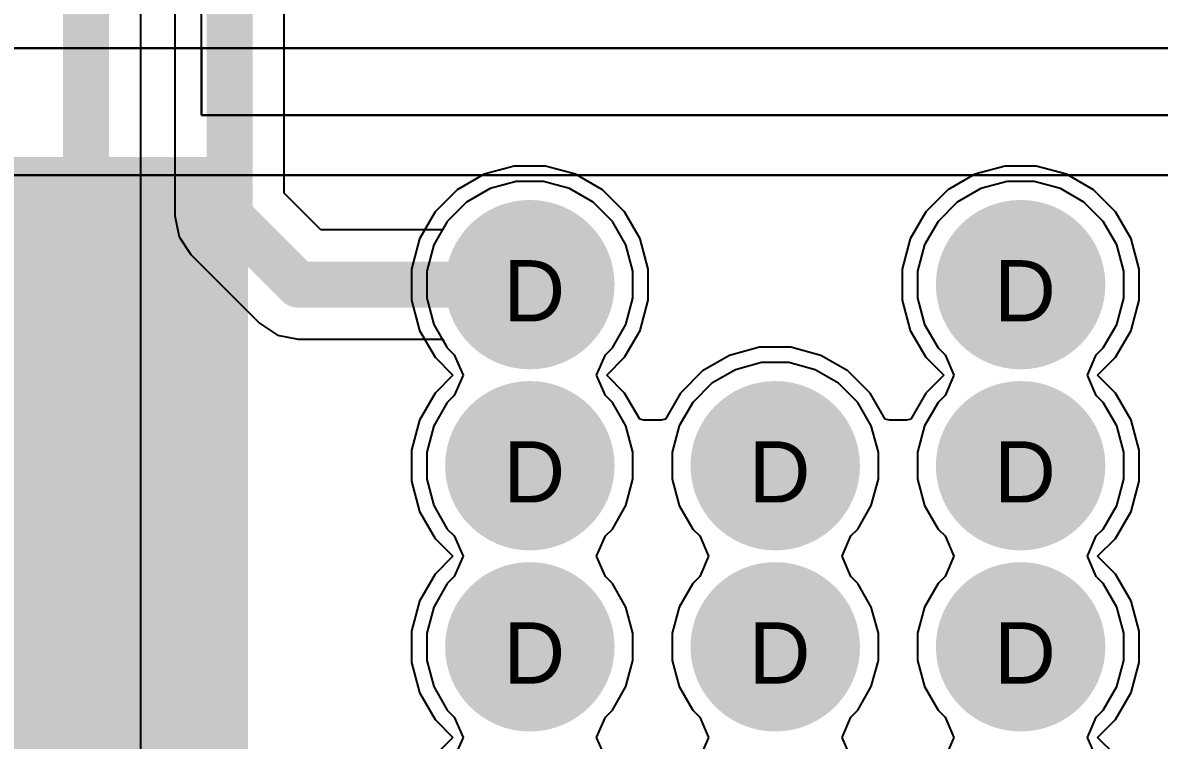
# Model space of a CAD drawing. Header units: inches. Extents: x 0 to 5379, y 0 to 5429.
# Drawn here: x 164.94 to 174.36, y 57.77 to 63.72 of the extents above; entities that cross this region are included whole.
import ezdxf

# ---------------------------------------------------------------- set-up
doc = ezdxf.new("R2010")
doc.units = ezdxf.units.IN
for name, color, linetype in [('Bottom Layer', 5, 'Continuous'), ('Bottom Solder', 6, 'Continuous'), ('Drill Drawing', 1, 'Continuous'), ('GND01', 16, 'Continuous'), ('GND02', 76, 'Continuous'), ('PWR', 156, 'Continuous'), ('SIG 01', 90, 'Continuous'), ('Top Layer', 1, 'Continuous'), ('Top Paste', 8, 'Continuous'), ('Top Solder', 216, 'Continuous'), ('Via Holes', 16, 'Continuous')]:
    doc.layers.add(name, color=color, linetype=linetype)
doc.styles.add('Arial', font='', dxfattribs={"height": 0.2})
doc.styles.get('Arial').set_extended_font_data('Arial')

# ---------------------------------------------------------------- blocks, each defined once
blk = doc.blocks.new('H2PAK_2_754')
at = {"layer": 'Top Layer'}
blk.add_hatch(color=1, dxfattribs=at).paths.add_polyline_path([(-5.5, 0.8283), (-5.5, 10.3283), (5.5, 10.3283), (5.5, 0.8283)])
at = {"layer": 'Top Paste'}
blk.add_hatch(color=8, dxfattribs=at).paths.add_polyline_path([(-5.5, 0.8283), (-5.5, 10.3283), (5.5, 10.3283), (5.5, 0.8283)])
at = {"layer": 'Top Solder'}
blk.add_hatch(color=216, dxfattribs=at).paths.add_polyline_path([(-5.5508, 0.7775), (-5.5508, 10.3791), (5.5508, 10.3791), (5.5508, 0.7775)])

msp = doc.modelspace()

# ---------------------------------------------------------------- hatches: boundary and pattern name
at = {"layer": 'Bottom Layer'}
h = msp.add_hatch(color=5, dxfattribs=at)
edge = h.paths.add_edge_path()
edge.add_arc((169.1433, 61.5478), 0.6, 0, 360)
h = msp.add_hatch(color=5, dxfattribs=at)
edge = h.paths.add_edge_path()
edge.add_arc((173.2073, 61.5478), 0.6, 0, 360)
h = msp.add_hatch(color=5, dxfattribs=at)
edge = h.paths.add_edge_path()
edge.add_arc((169.1433, 60.0474), 0.6, 0, 360)
h = msp.add_hatch(color=5, dxfattribs=at)
edge = h.paths.add_edge_path()
edge.add_arc((171.1753, 60.0474), 0.6, 0, 360)
h = msp.add_hatch(color=5, dxfattribs=at)
edge = h.paths.add_edge_path()
edge.add_arc((173.2073, 60.0474), 0.6, 0, 360)
h = msp.add_hatch(color=5, dxfattribs=at)
edge = h.paths.add_edge_path()
edge.add_arc((169.1433, 58.547), 0.6, 0, 360)
h = msp.add_hatch(color=5, dxfattribs=at)
edge = h.paths.add_edge_path()
edge.add_arc((171.1753, 58.547), 0.6, 0, 360)
h = msp.add_hatch(color=5, dxfattribs=at)
edge = h.paths.add_edge_path()
edge.add_arc((173.2073, 58.547), 0.6, 0, 360)
at = {"layer": 'Bottom Solder'}
h = msp.add_hatch(color=6, dxfattribs=at)
edge = h.paths.add_edge_path()
edge.add_arc((169.1433, 61.5478), 0.7016, 0, 360)
h = msp.add_hatch(color=6, dxfattribs=at)
edge = h.paths.add_edge_path()
edge.add_arc((173.2073, 61.5478), 0.7016, 0, 360)
h = msp.add_hatch(color=6, dxfattribs=at)
edge = h.paths.add_edge_path()
edge.add_arc((169.1433, 60.0474), 0.7016, 0, 360)
h = msp.add_hatch(color=6, dxfattribs=at)
edge = h.paths.add_edge_path()
edge.add_arc((171.1753, 60.0474), 0.7016, 0, 360)
h = msp.add_hatch(color=6, dxfattribs=at)
edge = h.paths.add_edge_path()
edge.add_arc((173.2073, 60.0474), 0.7016, 0, 360)
h = msp.add_hatch(color=6, dxfattribs=at)
edge = h.paths.add_edge_path()
edge.add_arc((169.1433, 58.547), 0.7016, 0, 360)
h = msp.add_hatch(color=6, dxfattribs=at)
edge = h.paths.add_edge_path()
edge.add_arc((171.1753, 58.547), 0.7016, 0, 360)
h = msp.add_hatch(color=6, dxfattribs=at)
edge = h.paths.add_edge_path()
edge.add_arc((173.2073, 58.547), 0.7016, 0, 360)
at = {"layer": 'GND01'}
h = msp.add_hatch(color=16, dxfattribs=at)
edge = h.paths.add_edge_path()
edge.add_arc((169.1433, 61.5478), 0.6, 0, 360)
h = msp.add_hatch(color=16, dxfattribs=at)
edge = h.paths.add_edge_path()
edge.add_arc((173.2073, 61.5478), 0.6, 0, 360)
h = msp.add_hatch(color=16, dxfattribs=at)
edge = h.paths.add_edge_path()
edge.add_arc((169.1433, 60.0474), 0.6, 0, 360)
h = msp.add_hatch(color=16, dxfattribs=at)
edge = h.paths.add_edge_path()
edge.add_arc((171.1753, 60.0474), 0.6, 0, 360)
h = msp.add_hatch(color=16, dxfattribs=at)
edge = h.paths.add_edge_path()
edge.add_arc((173.2073, 60.0474), 0.6, 0, 360)
h = msp.add_hatch(color=16, dxfattribs=at)
edge = h.paths.add_edge_path()
edge.add_arc((169.1433, 58.547), 0.6, 0, 360)
h = msp.add_hatch(color=16, dxfattribs=at)
edge = h.paths.add_edge_path()
edge.add_arc((171.1753, 58.547), 0.6, 0, 360)
h = msp.add_hatch(color=16, dxfattribs=at)
edge = h.paths.add_edge_path()
edge.add_arc((173.2073, 58.547), 0.6, 0, 360)
at = {"layer": 'GND02'}
h = msp.add_hatch(color=76, dxfattribs=at)
edge = h.paths.add_edge_path()
edge.add_arc((169.1433, 61.5478), 0.6, 0, 360)
h = msp.add_hatch(color=76, dxfattribs=at)
edge = h.paths.add_edge_path()
edge.add_arc((173.2073, 61.5478), 0.6, 0, 360)
h = msp.add_hatch(color=76, dxfattribs=at)
edge = h.paths.add_edge_path()
edge.add_arc((169.1433, 60.0474), 0.6, 0, 360)
h = msp.add_hatch(color=76, dxfattribs=at)
edge = h.paths.add_edge_path()
edge.add_arc((171.1753, 60.0474), 0.6, 0, 360)
h = msp.add_hatch(color=76, dxfattribs=at)
edge = h.paths.add_edge_path()
edge.add_arc((173.2073, 60.0474), 0.6, 0, 360)
h = msp.add_hatch(color=76, dxfattribs=at)
edge = h.paths.add_edge_path()
edge.add_arc((169.1433, 58.547), 0.6, 0, 360)
h = msp.add_hatch(color=76, dxfattribs=at)
edge = h.paths.add_edge_path()
edge.add_arc((171.1753, 58.547), 0.6, 0, 360)
h = msp.add_hatch(color=76, dxfattribs=at)
edge = h.paths.add_edge_path()
edge.add_arc((173.2073, 58.547), 0.6, 0, 360)
at = {"layer": 'PWR'}
h = msp.add_hatch(color=156, dxfattribs=at)
edge = h.paths.add_edge_path()
edge.add_arc((169.1433, 61.5478), 0.6, 0, 360)
h = msp.add_hatch(color=156, dxfattribs=at)
edge = h.paths.add_edge_path()
edge.add_arc((173.2073, 61.5478), 0.6, 0, 360)
h = msp.add_hatch(color=156, dxfattribs=at)
edge = h.paths.add_edge_path()
edge.add_arc((169.1433, 60.0474), 0.6, 0, 360)
h = msp.add_hatch(color=156, dxfattribs=at)
edge = h.paths.add_edge_path()
edge.add_arc((171.1753, 60.0474), 0.6, 0, 360)
h = msp.add_hatch(color=156, dxfattribs=at)
edge = h.paths.add_edge_path()
edge.add_arc((173.2073, 60.0474), 0.6, 0, 360)
h = msp.add_hatch(color=156, dxfattribs=at)
edge = h.paths.add_edge_path()
edge.add_arc((169.1433, 58.547), 0.6, 0, 360)
h = msp.add_hatch(color=156, dxfattribs=at)
edge = h.paths.add_edge_path()
edge.add_arc((171.1753, 58.547), 0.6, 0, 360)
h = msp.add_hatch(color=156, dxfattribs=at)
edge = h.paths.add_edge_path()
edge.add_arc((173.2073, 58.547), 0.6, 0, 360)
at = {"layer": 'SIG 01'}
h = msp.add_hatch(color=90, dxfattribs=at)
edge = h.paths.add_edge_path()
edge.add_arc((169.1433, 61.5478), 0.6, 0, 360)
h = msp.add_hatch(color=90, dxfattribs=at)
edge = h.paths.add_edge_path()
edge.add_arc((173.2073, 61.5478), 0.6, 0, 360)
h = msp.add_hatch(color=90, dxfattribs=at)
edge = h.paths.add_edge_path()
edge.add_arc((169.1433, 60.0474), 0.6, 0, 360)
h = msp.add_hatch(color=90, dxfattribs=at)
edge = h.paths.add_edge_path()
edge.add_arc((171.1753, 60.0474), 0.6, 0, 360)
h = msp.add_hatch(color=90, dxfattribs=at)
edge = h.paths.add_edge_path()
edge.add_arc((173.2073, 60.0474), 0.6, 0, 360)
h = msp.add_hatch(color=90, dxfattribs=at)
edge = h.paths.add_edge_path()
edge.add_arc((169.1433, 58.547), 0.6, 0, 360)
h = msp.add_hatch(color=90, dxfattribs=at)
edge = h.paths.add_edge_path()
edge.add_arc((171.1753, 58.547), 0.6, 0, 360)
h = msp.add_hatch(color=90, dxfattribs=at)
edge = h.paths.add_edge_path()
edge.add_arc((173.2073, 58.547), 0.6, 0, 360)
at = {"layer": 'Top Layer'}
h = msp.add_hatch(color=1, dxfattribs=at)
edge = h.paths.add_edge_path()
edge.add_arc((169.1433, 61.5478), 0.6, 0, 360)
h = msp.add_hatch(color=1, dxfattribs=at)
edge = h.paths.add_edge_path()
edge.add_arc((173.2073, 61.5478), 0.6, 0, 360)
h = msp.add_hatch(color=1, dxfattribs=at)
edge = h.paths.add_edge_path()
edge.add_arc((169.1433, 60.0474), 0.6, 0, 360)
h = msp.add_hatch(color=1, dxfattribs=at)
edge = h.paths.add_edge_path()
edge.add_arc((171.1753, 60.0474), 0.6, 0, 360)
h = msp.add_hatch(color=1, dxfattribs=at)
edge = h.paths.add_edge_path()
edge.add_arc((173.2073, 60.0474), 0.6, 0, 360)
h = msp.add_hatch(color=1, dxfattribs=at)
edge = h.paths.add_edge_path()
edge.add_arc((169.1433, 58.547), 0.6, 0, 360)
h = msp.add_hatch(color=1, dxfattribs=at)
edge = h.paths.add_edge_path()
edge.add_arc((171.1753, 58.547), 0.6, 0, 360)
h = msp.add_hatch(color=1, dxfattribs=at)
edge = h.paths.add_edge_path()
edge.add_arc((173.2073, 58.547), 0.6, 0, 360)
at = {"layer": 'Top Solder'}
h = msp.add_hatch(color=216, dxfattribs=at)
edge = h.paths.add_edge_path()
edge.add_arc((169.1433, 61.5478), 0.7016, 0, 360)
h = msp.add_hatch(color=216, dxfattribs=at)
edge = h.paths.add_edge_path()
edge.add_arc((173.2073, 61.5478), 0.7016, 0, 360)
h = msp.add_hatch(color=216, dxfattribs=at)
edge = h.paths.add_edge_path()
edge.add_arc((169.1433, 60.0474), 0.7016, 0, 360)
h = msp.add_hatch(color=216, dxfattribs=at)
edge = h.paths.add_edge_path()
edge.add_arc((171.1753, 60.0474), 0.7016, 0, 360)
h = msp.add_hatch(color=216, dxfattribs=at)
edge = h.paths.add_edge_path()
edge.add_arc((173.2073, 60.0474), 0.7016, 0, 360)
h = msp.add_hatch(color=216, dxfattribs=at)
edge = h.paths.add_edge_path()
edge.add_arc((169.1433, 58.547), 0.7016, 0, 360)
h = msp.add_hatch(color=216, dxfattribs=at)
edge = h.paths.add_edge_path()
edge.add_arc((171.1753, 58.547), 0.7016, 0, 360)
h = msp.add_hatch(color=216, dxfattribs=at)
edge = h.paths.add_edge_path()
edge.add_arc((173.2073, 58.547), 0.7016, 0, 360)
at = {"layer": 'Via Holes'}
h = msp.add_hatch(color=7, dxfattribs=at)
edge = h.paths.add_edge_path()
edge.add_arc((169.1433, 61.5478), 0.35, 0, 360)
h = msp.add_hatch(color=7, dxfattribs=at)
edge = h.paths.add_edge_path()
edge.add_arc((173.2073, 61.5478), 0.35, 0, 360)
h = msp.add_hatch(color=7, dxfattribs=at)
edge = h.paths.add_edge_path()
edge.add_arc((169.1433, 60.0474), 0.35, 0, 360)
h = msp.add_hatch(color=7, dxfattribs=at)
edge = h.paths.add_edge_path()
edge.add_arc((171.1753, 60.0474), 0.35, 0, 360)
h = msp.add_hatch(color=7, dxfattribs=at)
edge = h.paths.add_edge_path()
edge.add_arc((173.2073, 60.0474), 0.35, 0, 360)
h = msp.add_hatch(color=7, dxfattribs=at)
edge = h.paths.add_edge_path()
edge.add_arc((169.1433, 58.547), 0.35, 0, 360)
h = msp.add_hatch(color=7, dxfattribs=at)
edge = h.paths.add_edge_path()
edge.add_arc((171.1753, 58.547), 0.35, 0, 360)
h = msp.add_hatch(color=7, dxfattribs=at)
edge = h.paths.add_edge_path()
edge.add_arc((173.2073, 58.547), 0.35, 0, 360)

# ---------------------------------------------------------------- linework, layer by layer
at = {"layer": 'Bottom Layer'}
for p, q in [((154.035, 63.5072), (177.541, 63.5072)), ((177.541, 63.5072), (154.035, 63.5072)), ((177.1443, 62.4556), (155.1225, 62.4556)), ((155.1225, 62.4556), (177.1443, 62.4556))]:
    msp.add_line(p, q, dxfattribs=at)
at = {"layer": 'GND01'}
for p, q in [((169.0309, 62.4018), (168.8137, 62.3436)), ((169.2557, 62.4018), (169.0309, 62.4018)), ((169.4729, 62.3436), (169.2557, 62.4018)), ((173.0949, 62.4018), (172.8777, 62.3436)), ((173.3197, 62.4018), (173.0949, 62.4018)), ((173.5369, 62.3436), (173.3197, 62.4018)), ((168.8137, 62.3436), (168.6189, 62.2312)), ((169.6676, 62.2312), (169.4729, 62.3436)), ((172.8777, 62.3436), (172.6829, 62.2312)), ((173.7316, 62.2312), (173.5369, 62.3436)), ((168.6189, 62.2312), (168.4599, 62.0722)), ((169.8267, 62.0722), (169.6676, 62.2312)), ((172.6829, 62.2312), (172.5239, 62.0722)), ((173.8907, 62.0722), (173.7316, 62.2312)), ((168.4599, 62.0722), (168.3475, 61.8774)), ((169.9391, 61.8774), (169.8267, 62.0722)), ((172.5239, 62.0722), (172.4115, 61.8774)), ((174.0031, 61.8774), (173.8907, 62.0722)), ((168.3475, 61.8774), (168.2893, 61.6602)), ((169.9973, 61.6602), (169.9391, 61.8774)), ((172.4115, 61.8774), (172.3533, 61.6602)), ((174.0613, 61.6602), (174.0031, 61.8774)), ((168.2893, 61.6602), (168.2893, 61.4354)), ((169.9973, 61.4354), (169.9973, 61.6602)), ((172.3533, 61.6602), (172.3533, 61.4354)), ((174.0613, 61.4354), (174.0613, 61.6602)), ((168.2893, 61.4354), (168.3475, 61.2182)), ((169.9391, 61.2182), (169.9973, 61.4354)), ((172.3533, 61.4354), (172.4115, 61.2182)), ((174.0031, 61.2182), (174.0613, 61.4354)), ((168.3475, 61.2182), (168.4599, 61.0234)), ((169.8267, 61.0234), (169.9391, 61.2182)), ((172.4115, 61.2182), (172.5239, 61.0234)), ((173.8907, 61.0234), (174.0031, 61.2182)), ((168.4599, 61.0234), (168.5177, 60.9656)), ((169.7688, 60.9656), (169.8267, 61.0234)), ((172.5239, 61.0234), (172.5817, 60.9656)), ((173.8328, 60.9656), (173.8907, 61.0234)), ((168.5177, 60.9656), (168.5901, 60.7976)), ((169.6964, 60.7976), (169.7688, 60.9656)), ((171.0629, 60.9014), (170.8457, 60.8432)), ((171.2877, 60.9014), (171.0629, 60.9014)), ((171.5049, 60.8432), (171.2877, 60.9014)), ((172.5817, 60.9656), (172.6541, 60.7976)), ((173.7604, 60.7976), (173.8328, 60.9656)), ((170.8457, 60.8432), (170.6509, 60.7307)), ((171.6996, 60.7307), (171.5049, 60.8432)), ((168.5901, 60.7976), (168.5177, 60.6296)), ((169.7688, 60.6296), (169.6964, 60.7976)), ((170.6509, 60.7307), (170.4919, 60.5717)), ((171.8587, 60.5717), (171.6996, 60.7307)), ((172.6541, 60.7976), (172.5817, 60.6296)), ((173.8328, 60.6296), (173.7604, 60.7976)), ((168.5177, 60.6296), (168.4599, 60.5717)), ((169.8267, 60.5717), (169.7688, 60.6296)), ((172.5817, 60.6296), (172.5239, 60.5717)), ((173.8907, 60.5717), (173.8328, 60.6296)), ((168.4599, 60.5717), (168.3475, 60.377)), ((169.9391, 60.377), (169.8267, 60.5717)), ((170.4919, 60.5717), (170.3795, 60.377)), ((171.9711, 60.377), (171.8587, 60.5717)), ((172.5239, 60.5717), (172.4115, 60.377)), ((174.0031, 60.377), (173.8907, 60.5717)), ((168.3475, 60.377), (168.2893, 60.1598)), ((169.9973, 60.1598), (169.9391, 60.377)), ((170.3795, 60.377), (170.3213, 60.1598)), ((172.0293, 60.1598), (171.9711, 60.377)), ((172.4115, 60.377), (172.3533, 60.1598)), ((174.0613, 60.1598), (174.0031, 60.377)), ((168.2893, 60.1598), (168.2893, 59.9349)), ((169.9973, 59.9349), (169.9973, 60.1598)), ((170.3213, 60.1598), (170.3213, 59.9349)), ((172.0293, 59.9349), (172.0293, 60.1598)), ((172.3533, 60.1598), (172.3533, 59.9349)), ((174.0613, 59.9349), (174.0613, 60.1598)), ((168.2893, 59.9349), (168.3475, 59.7177)), ((169.9391, 59.7177), (169.9973, 59.9349)), ((170.3213, 59.9349), (170.3795, 59.7177)), ((171.9711, 59.7177), (172.0293, 59.9349)), ((172.3533, 59.9349), (172.4115, 59.7177)), ((174.0031, 59.7177), (174.0613, 59.9349)), ((168.3475, 59.7177), (168.4599, 59.523)), ((169.8267, 59.523), (169.9391, 59.7177)), ((170.3795, 59.7177), (170.4919, 59.523)), ((171.8587, 59.523), (171.9711, 59.7177)), ((172.4115, 59.7177), (172.5239, 59.523)), ((173.8907, 59.523), (174.0031, 59.7177)), ((168.4599, 59.523), (168.5177, 59.4652)), ((169.7688, 59.4652), (169.8267, 59.523)), ((170.4919, 59.523), (170.5497, 59.4652)), ((171.8008, 59.4652), (171.8587, 59.523)), ((172.5239, 59.523), (172.5817, 59.4652)), ((173.8328, 59.4652), (173.8907, 59.523)), ((168.5177, 59.4652), (168.5901, 59.2972)), ((169.6964, 59.2972), (169.7688, 59.4652)), ((170.5497, 59.4652), (170.6221, 59.2972)), ((171.7284, 59.2972), (171.8008, 59.4652)), ((172.5817, 59.4652), (172.6541, 59.2972)), ((173.7604, 59.2972), (173.8328, 59.4652)), ((168.5901, 59.2972), (168.5177, 59.1291)), ((169.7688, 59.1291), (169.6964, 59.2972)), ((170.6221, 59.2972), (170.5497, 59.1291)), ((171.8008, 59.1291), (171.7284, 59.2972)), ((172.6541, 59.2972), (172.5817, 59.1291)), ((173.8328, 59.1291), (173.7604, 59.2972)), ((168.5177, 59.1291), (168.4599, 59.0713)), ((169.8267, 59.0713), (169.7688, 59.1291)), ((170.5497, 59.1291), (170.4919, 59.0713)), ((171.8587, 59.0713), (171.8008, 59.1291)), ((172.5817, 59.1291), (172.5239, 59.0713)), ((173.8907, 59.0713), (173.8328, 59.1291)), ((168.4599, 59.0713), (168.3475, 58.8766)), ((169.9391, 58.8766), (169.8267, 59.0713)), ((170.4919, 59.0713), (170.3795, 58.8766)), ((171.9711, 58.8766), (171.8587, 59.0713)), ((172.5239, 59.0713), (172.4115, 58.8766)), ((174.0031, 58.8766), (173.8907, 59.0713)), ((168.3475, 58.8766), (168.2893, 58.6594)), ((169.9973, 58.6594), (169.9391, 58.8766)), ((170.3795, 58.8766), (170.3213, 58.6594)), ((172.0293, 58.6594), (171.9711, 58.8766)), ((172.4115, 58.8766), (172.3533, 58.6594)), ((174.0613, 58.6594), (174.0031, 58.8766)), ((168.2893, 58.6594), (168.2893, 58.4345)), ((169.9973, 58.4345), (169.9973, 58.6594)), ((170.3213, 58.6594), (170.3213, 58.4345)), ((172.0293, 58.4345), (172.0293, 58.6594)), ((172.3533, 58.6594), (172.3533, 58.4345)), ((174.0613, 58.4345), (174.0613, 58.6594)), ((168.2893, 58.4345), (168.3475, 58.2173)), ((169.9391, 58.2173), (169.9973, 58.4345)), ((170.3213, 58.4345), (170.3795, 58.2173)), ((171.9711, 58.2173), (172.0293, 58.4345)), ((172.3533, 58.4345), (172.4115, 58.2173)), ((174.0031, 58.2173), (174.0613, 58.4345)), ((168.3475, 58.2173), (168.4599, 58.0226)), ((169.8267, 58.0226), (169.9391, 58.2173)), ((170.3795, 58.2173), (170.4919, 58.0226)), ((171.8587, 58.0226), (171.9711, 58.2173)), ((172.4115, 58.2173), (172.5239, 58.0226)), ((173.8907, 58.0226), (174.0031, 58.2173)), ((168.4599, 58.0226), (168.5177, 57.9648)), ((169.7688, 57.9648), (169.8267, 58.0226)), ((170.4919, 58.0226), (170.5497, 57.9648)), ((171.8008, 57.9648), (171.8587, 58.0226)), ((172.5239, 58.0226), (172.5817, 57.9648)), ((173.8328, 57.9648), (173.8907, 58.0226)), ((168.5177, 57.9648), (168.5901, 57.7968)), ((169.6964, 57.7968), (169.7688, 57.9648)), ((170.5497, 57.9648), (170.6221, 57.7968)), ((171.7284, 57.7968), (171.8008, 57.9648)), ((172.5817, 57.9648), (172.6541, 57.7968)), ((173.7604, 57.7968), (173.8328, 57.9648)), ((168.5901, 57.7968), (168.5177, 57.6287)), ((169.7688, 57.6287), (169.6964, 57.7968)), ((170.6221, 57.7968), (170.5497, 57.6287)), ((171.8008, 57.6287), (171.7284, 57.7968)), ((172.6541, 57.7968), (172.5817, 57.6287)), ((173.8328, 57.6287), (173.7604, 57.7968))]:
    msp.add_line(p, q, dxfattribs=at)
at = {"layer": 'GND02'}
for p, q in [((169.0309, 62.4018), (168.8137, 62.3436)), ((169.2557, 62.4018), (169.0309, 62.4018)), ((169.4729, 62.3436), (169.2557, 62.4018)), ((173.0949, 62.4018), (172.8777, 62.3436)), ((173.3197, 62.4018), (173.0949, 62.4018)), ((173.5369, 62.3436), (173.3197, 62.4018)), ((168.8137, 62.3436), (168.6189, 62.2312)), ((169.6676, 62.2312), (169.4729, 62.3436)), ((172.8777, 62.3436), (172.6829, 62.2312)), ((173.7316, 62.2312), (173.5369, 62.3436)), ((168.6189, 62.2312), (168.4599, 62.0722)), ((169.8267, 62.0722), (169.6676, 62.2312)), ((172.6829, 62.2312), (172.5239, 62.0722)), ((173.8907, 62.0722), (173.7316, 62.2312)), ((168.4599, 62.0722), (168.3475, 61.8774)), ((169.9391, 61.8774), (169.8267, 62.0722)), ((172.5239, 62.0722), (172.4115, 61.8774)), ((174.0031, 61.8774), (173.8907, 62.0722)), ((168.3475, 61.8774), (168.2893, 61.6602)), ((169.9973, 61.6602), (169.9391, 61.8774)), ((172.4115, 61.8774), (172.3533, 61.6602)), ((174.0613, 61.6602), (174.0031, 61.8774)), ((168.2893, 61.6602), (168.2893, 61.4354)), ((169.9973, 61.4354), (169.9973, 61.6602)), ((172.3533, 61.6602), (172.3533, 61.4354)), ((174.0613, 61.4354), (174.0613, 61.6602)), ((168.2893, 61.4354), (168.3475, 61.2182)), ((169.9391, 61.2182), (169.9973, 61.4354)), ((172.3533, 61.4354), (172.4115, 61.2182)), ((174.0031, 61.2182), (174.0613, 61.4354)), ((168.3475, 61.2182), (168.4599, 61.0234)), ((169.8267, 61.0234), (169.9391, 61.2182)), ((172.4115, 61.2182), (172.5239, 61.0234)), ((173.8907, 61.0234), (174.0031, 61.2182)), ((168.4599, 61.0234), (168.5177, 60.9656)), ((169.7688, 60.9656), (169.8267, 61.0234)), ((172.5239, 61.0234), (172.5817, 60.9656)), ((173.8328, 60.9656), (173.8907, 61.0234)), ((168.5177, 60.9656), (168.5901, 60.7976)), ((169.6964, 60.7976), (169.7688, 60.9656)), ((171.0629, 60.9014), (170.8457, 60.8432)), ((171.2877, 60.9014), (171.0629, 60.9014)), ((171.5049, 60.8432), (171.2877, 60.9014)), ((172.5817, 60.9656), (172.6541, 60.7976)), ((173.7604, 60.7976), (173.8328, 60.9656)), ((170.8457, 60.8432), (170.6509, 60.7307)), ((171.6996, 60.7307), (171.5049, 60.8432)), ((168.5901, 60.7976), (168.5177, 60.6296)), ((169.7688, 60.6296), (169.6964, 60.7976)), ((170.6509, 60.7307), (170.4919, 60.5717)), ((171.8587, 60.5717), (171.6996, 60.7307)), ((172.6541, 60.7976), (172.5817, 60.6296)), ((173.8328, 60.6296), (173.7604, 60.7976)), ((168.5177, 60.6296), (168.4599, 60.5717)), ((169.8267, 60.5717), (169.7688, 60.6296)), ((172.5817, 60.6296), (172.5239, 60.5717)), ((173.8907, 60.5717), (173.8328, 60.6296)), ((168.4599, 60.5717), (168.3475, 60.377)), ((169.9391, 60.377), (169.8267, 60.5717)), ((170.4919, 60.5717), (170.3795, 60.377)), ((171.9711, 60.377), (171.8587, 60.5717)), ((172.5239, 60.5717), (172.4115, 60.377)), ((174.0031, 60.377), (173.8907, 60.5717)), ((168.3475, 60.377), (168.2893, 60.1598)), ((169.9973, 60.1598), (169.9391, 60.377)), ((170.3795, 60.377), (170.3213, 60.1598)), ((172.0293, 60.1598), (171.9711, 60.377)), ((172.4115, 60.377), (172.3533, 60.1598)), ((174.0613, 60.1598), (174.0031, 60.377)), ((168.2893, 60.1598), (168.2893, 59.9349)), ((169.9973, 59.9349), (169.9973, 60.1598)), ((170.3213, 60.1598), (170.3213, 59.9349)), ((172.0293, 59.9349), (172.0293, 60.1598)), ((172.3533, 60.1598), (172.3533, 59.9349)), ((174.0613, 59.9349), (174.0613, 60.1598)), ((168.2893, 59.9349), (168.3475, 59.7177)), ((169.9391, 59.7177), (169.9973, 59.9349)), ((170.3213, 59.9349), (170.3795, 59.7177)), ((171.9711, 59.7177), (172.0293, 59.9349)), ((172.3533, 59.9349), (172.4115, 59.7177)), ((174.0031, 59.7177), (174.0613, 59.9349)), ((168.3475, 59.7177), (168.4599, 59.523)), ((169.8267, 59.523), (169.9391, 59.7177)), ((170.3795, 59.7177), (170.4919, 59.523)), ((171.8587, 59.523), (171.9711, 59.7177)), ((172.4115, 59.7177), (172.5239, 59.523)), ((173.8907, 59.523), (174.0031, 59.7177)), ((168.4599, 59.523), (168.5177, 59.4652)), ((169.7688, 59.4652), (169.8267, 59.523)), ((170.4919, 59.523), (170.5497, 59.4652)), ((171.8008, 59.4652), (171.8587, 59.523)), ((172.5239, 59.523), (172.5817, 59.4652)), ((173.8328, 59.4652), (173.8907, 59.523)), ((168.5177, 59.4652), (168.5901, 59.2972)), ((169.6964, 59.2972), (169.7688, 59.4652)), ((170.5497, 59.4652), (170.6221, 59.2972)), ((171.7284, 59.2972), (171.8008, 59.4652)), ((172.5817, 59.4652), (172.6541, 59.2972)), ((173.7604, 59.2972), (173.8328, 59.4652)), ((168.5901, 59.2972), (168.5177, 59.1291)), ((169.7688, 59.1291), (169.6964, 59.2972)), ((170.6221, 59.2972), (170.5497, 59.1291)), ((171.8008, 59.1291), (171.7284, 59.2972)), ((172.6541, 59.2972), (172.5817, 59.1291)), ((173.8328, 59.1291), (173.7604, 59.2972)), ((168.5177, 59.1291), (168.4599, 59.0713)), ((169.8267, 59.0713), (169.7688, 59.1291)), ((170.5497, 59.1291), (170.4919, 59.0713)), ((171.8587, 59.0713), (171.8008, 59.1291)), ((172.5817, 59.1291), (172.5239, 59.0713)), ((173.8907, 59.0713), (173.8328, 59.1291)), ((168.4599, 59.0713), (168.3475, 58.8766)), ((169.9391, 58.8766), (169.8267, 59.0713)), ((170.4919, 59.0713), (170.3795, 58.8766)), ((171.9711, 58.8766), (171.8587, 59.0713)), ((172.5239, 59.0713), (172.4115, 58.8766)), ((174.0031, 58.8766), (173.8907, 59.0713)), ((168.3475, 58.8766), (168.2893, 58.6594)), ((169.9973, 58.6594), (169.9391, 58.8766)), ((170.3795, 58.8766), (170.3213, 58.6594)), ((172.0293, 58.6594), (171.9711, 58.8766)), ((172.4115, 58.8766), (172.3533, 58.6594)), ((174.0613, 58.6594), (174.0031, 58.8766)), ((168.2893, 58.6594), (168.2893, 58.4345)), ((169.9973, 58.4345), (169.9973, 58.6594)), ((170.3213, 58.6594), (170.3213, 58.4345)), ((172.0293, 58.4345), (172.0293, 58.6594)), ((172.3533, 58.6594), (172.3533, 58.4345)), ((174.0613, 58.4345), (174.0613, 58.6594)), ((168.2893, 58.4345), (168.3475, 58.2173)), ((169.9391, 58.2173), (169.9973, 58.4345)), ((170.3213, 58.4345), (170.3795, 58.2173)), ((171.9711, 58.2173), (172.0293, 58.4345)), ((172.3533, 58.4345), (172.4115, 58.2173)), ((174.0031, 58.2173), (174.0613, 58.4345)), ((168.3475, 58.2173), (168.4599, 58.0226)), ((169.8267, 58.0226), (169.9391, 58.2173)), ((170.3795, 58.2173), (170.4919, 58.0226)), ((171.8587, 58.0226), (171.9711, 58.2173)), ((172.4115, 58.2173), (172.5239, 58.0226)), ((173.8907, 58.0226), (174.0031, 58.2173)), ((168.4599, 58.0226), (168.5177, 57.9648)), ((169.7688, 57.9648), (169.8267, 58.0226)), ((170.4919, 58.0226), (170.5497, 57.9648)), ((171.8008, 57.9648), (171.8587, 58.0226)), ((172.5239, 58.0226), (172.5817, 57.9648)), ((173.8328, 57.9648), (173.8907, 58.0226)), ((168.5177, 57.9648), (168.5901, 57.7968)), ((169.6964, 57.7968), (169.7688, 57.9648)), ((170.5497, 57.9648), (170.6221, 57.7968)), ((171.7284, 57.7968), (171.8008, 57.9648)), ((172.5817, 57.9648), (172.6541, 57.7968)), ((173.7604, 57.7968), (173.8328, 57.9648)), ((168.5901, 57.7968), (168.5177, 57.6287)), ((169.7688, 57.6287), (169.6964, 57.7968)), ((170.6221, 57.7968), (170.5497, 57.6287)), ((171.8008, 57.6287), (171.7284, 57.7968)), ((172.6541, 57.7968), (172.5817, 57.6287)), ((173.8328, 57.6287), (173.7604, 57.7968))]:
    msp.add_line(p, q, dxfattribs=at)
at = {"layer": 'PWR'}
for p, q in [((165.9213, 17.7805), (165.9213, 77.751)), ((166.2039, 75.0293), (166.2039, 62.1168)), ((167.1103, 62.3046), (167.1103, 74.8416)), ((169.0309, 62.4018), (168.8137, 62.3436)), ((169.2557, 62.4018), (169.0309, 62.4018)), ((169.4729, 62.3436), (169.2557, 62.4018)), ((173.0949, 62.4018), (172.8777, 62.3436)), ((173.3197, 62.4018), (173.0949, 62.4018)), ((173.5369, 62.3436), (173.3197, 62.4018)), ((167.4138, 62.001), (167.1103, 62.3046)), ((168.8137, 62.3436), (168.6189, 62.2312)), ((169.6676, 62.2312), (169.4729, 62.3436)), ((172.8777, 62.3436), (172.6829, 62.2312)), ((173.7316, 62.2312), (173.5369, 62.3436)), ((168.6189, 62.2312), (168.4599, 62.0722)), ((169.8267, 62.0722), (169.6676, 62.2312)), ((172.6829, 62.2312), (172.5239, 62.0722)), ((173.8907, 62.0722), (173.7316, 62.2312)), ((166.2039, 62.1168), (166.2384, 61.9434)), ((168.4599, 62.0722), (168.4188, 62.001)), ((169.9391, 61.8774), (169.8267, 62.0722)), ((172.5239, 62.0722), (172.4115, 61.8774)), ((174.0031, 61.8774), (173.8907, 62.0722)), ((166.2384, 61.9434), (166.3366, 61.7964)), ((168.4188, 62.001), (167.4138, 62.001)), ((169.9973, 61.6602), (169.9391, 61.8774)), ((172.4115, 61.8774), (172.3533, 61.6602)), ((174.0613, 61.6602), (174.0031, 61.8774)), ((166.3366, 61.7964), (166.9056, 61.2273)), ((169.9973, 61.4354), (169.9973, 61.6602)), ((172.3533, 61.6602), (172.3533, 61.4354)), ((174.0613, 61.4354), (174.0613, 61.6602)), ((169.9391, 61.2182), (169.9973, 61.4354)), ((172.3533, 61.4354), (172.4115, 61.2182)), ((174.0031, 61.2182), (174.0613, 61.4354)), ((166.9056, 61.2273), (166.9056, 61.2273)), ((166.9056, 61.2273), (167.0527, 61.1291)), ((169.8267, 61.0234), (169.9391, 61.2182)), ((172.4115, 61.2182), (172.5239, 61.0234)), ((173.8907, 61.0234), (174.0031, 61.2182)), ((167.0527, 61.1291), (167.2261, 61.0946)), ((167.2261, 61.0946), (168.4188, 61.0946)), ((168.4188, 61.0946), (168.4599, 61.0234)), ((168.4599, 61.0234), (168.5177, 60.9656)), ((169.7688, 60.9656), (169.8267, 61.0234)), ((172.5239, 61.0234), (172.5817, 60.9656)), ((173.8328, 60.9656), (173.8907, 61.0234)), ((168.5177, 60.9656), (168.5901, 60.7976)), ((169.6964, 60.7976), (169.7688, 60.9656)), ((171.0629, 60.9014), (170.8457, 60.8432)), ((171.2877, 60.9014), (171.0629, 60.9014)), ((171.5049, 60.8432), (171.2877, 60.9014)), ((172.5817, 60.9656), (172.6541, 60.7976)), ((173.7604, 60.7976), (173.8328, 60.9656)), ((170.8457, 60.8432), (170.6509, 60.7307)), ((171.6996, 60.7307), (171.5049, 60.8432)), ((168.5901, 60.7976), (168.5177, 60.6296)), ((169.7688, 60.6296), (169.6964, 60.7976)), ((170.6509, 60.7307), (170.4919, 60.5717)), ((171.8587, 60.5717), (171.6996, 60.7307)), ((172.6541, 60.7976), (172.5817, 60.6296)), ((173.8328, 60.6296), (173.7604, 60.7976)), ((168.5177, 60.6296), (168.4599, 60.5717)), ((169.8267, 60.5717), (169.7688, 60.6296)), ((172.5817, 60.6296), (172.5239, 60.5717)), ((173.8907, 60.5717), (173.8328, 60.6296)), ((168.4599, 60.5717), (168.3475, 60.377)), ((169.9391, 60.377), (169.8267, 60.5717)), ((170.4919, 60.5717), (170.3795, 60.377)), ((171.9711, 60.377), (171.8587, 60.5717)), ((172.5239, 60.5717), (172.4115, 60.377)), ((174.0031, 60.377), (173.8907, 60.5717)), ((168.3475, 60.377), (168.2893, 60.1598)), ((169.9973, 60.1598), (169.9391, 60.377)), ((170.3795, 60.377), (170.3213, 60.1598)), ((172.0293, 60.1598), (171.9711, 60.377)), ((172.4115, 60.377), (172.3533, 60.1598)), ((174.0613, 60.1598), (174.0031, 60.377)), ((168.2893, 60.1598), (168.2893, 59.9349)), ((169.9973, 59.9349), (169.9973, 60.1598)), ((170.3213, 60.1598), (170.3213, 59.9349)), ((172.0293, 59.9349), (172.0293, 60.1598)), ((172.3533, 60.1598), (172.3533, 59.9349)), ((174.0613, 59.9349), (174.0613, 60.1598)), ((168.2893, 59.9349), (168.3475, 59.7177)), ((169.9391, 59.7177), (169.9973, 59.9349)), ((170.3213, 59.9349), (170.3795, 59.7177)), ((171.9711, 59.7177), (172.0293, 59.9349)), ((172.3533, 59.9349), (172.4115, 59.7177)), ((174.0031, 59.7177), (174.0613, 59.9349)), ((168.3475, 59.7177), (168.4599, 59.523)), ((169.8267, 59.523), (169.9391, 59.7177)), ((170.3795, 59.7177), (170.4919, 59.523)), ((171.8587, 59.523), (171.9711, 59.7177)), ((172.4115, 59.7177), (172.5239, 59.523)), ((173.8907, 59.523), (174.0031, 59.7177)), ((168.4599, 59.523), (168.5177, 59.4652)), ((169.7688, 59.4652), (169.8267, 59.523)), ((170.4919, 59.523), (170.5497, 59.4652)), ((171.8008, 59.4652), (171.8587, 59.523)), ((172.5239, 59.523), (172.5817, 59.4652)), ((173.8328, 59.4652), (173.8907, 59.523)), ((168.5177, 59.4652), (168.5901, 59.2972)), ((169.6964, 59.2972), (169.7688, 59.4652)), ((170.5497, 59.4652), (170.6221, 59.2972)), ((171.7284, 59.2972), (171.8008, 59.4652)), ((172.5817, 59.4652), (172.6541, 59.2972)), ((173.7604, 59.2972), (173.8328, 59.4652)), ((168.5901, 59.2972), (168.5177, 59.1291)), ((169.7688, 59.1291), (169.6964, 59.2972)), ((170.6221, 59.2972), (170.5497, 59.1291)), ((171.8008, 59.1291), (171.7284, 59.2972)), ((172.6541, 59.2972), (172.5817, 59.1291)), ((173.8328, 59.1291), (173.7604, 59.2972)), ((168.5177, 59.1291), (168.4599, 59.0713)), ((169.8267, 59.0713), (169.7688, 59.1291)), ((170.5497, 59.1291), (170.4919, 59.0713)), ((171.8587, 59.0713), (171.8008, 59.1291)), ((172.5817, 59.1291), (172.5239, 59.0713)), ((173.8907, 59.0713), (173.8328, 59.1291)), ((168.4599, 59.0713), (168.3475, 58.8766)), ((169.9391, 58.8766), (169.8267, 59.0713)), ((170.4919, 59.0713), (170.3795, 58.8766)), ((171.9711, 58.8766), (171.8587, 59.0713)), ((172.5239, 59.0713), (172.4115, 58.8766)), ((174.0031, 58.8766), (173.8907, 59.0713)), ((168.3475, 58.8766), (168.2893, 58.6594)), ((169.9973, 58.6594), (169.9391, 58.8766)), ((170.3795, 58.8766), (170.3213, 58.6594)), ((172.0293, 58.6594), (171.9711, 58.8766)), ((172.4115, 58.8766), (172.3533, 58.6594)), ((174.0613, 58.6594), (174.0031, 58.8766)), ((168.2893, 58.6594), (168.2893, 58.4345)), ((169.9973, 58.4345), (169.9973, 58.6594)), ((170.3213, 58.6594), (170.3213, 58.4345)), ((172.0293, 58.4345), (172.0293, 58.6594)), ((172.3533, 58.6594), (172.3533, 58.4345)), ((174.0613, 58.4345), (174.0613, 58.6594)), ((168.2893, 58.4345), (168.3475, 58.2173)), ((169.9391, 58.2173), (169.9973, 58.4345)), ((170.3213, 58.4345), (170.3795, 58.2173)), ((171.9711, 58.2173), (172.0293, 58.4345)), ((172.3533, 58.4345), (172.4115, 58.2173)), ((174.0031, 58.2173), (174.0613, 58.4345)), ((168.3475, 58.2173), (168.4599, 58.0226)), ((169.8267, 58.0226), (169.9391, 58.2173)), ((170.3795, 58.2173), (170.4919, 58.0226)), ((171.8587, 58.0226), (171.9711, 58.2173)), ((172.4115, 58.2173), (172.5239, 58.0226)), ((173.8907, 58.0226), (174.0031, 58.2173)), ((168.4599, 58.0226), (168.5177, 57.9648)), ((169.7688, 57.9648), (169.8267, 58.0226)), ((170.4919, 58.0226), (170.5497, 57.9648)), ((171.8008, 57.9648), (171.8587, 58.0226)), ((172.5239, 58.0226), (172.5817, 57.9648)), ((173.8328, 57.9648), (173.8907, 58.0226)), ((168.5177, 57.9648), (168.5901, 57.7968)), ((169.6964, 57.7968), (169.7688, 57.9648)), ((170.5497, 57.9648), (170.6221, 57.7968)), ((171.7284, 57.7968), (171.8008, 57.9648)), ((172.5817, 57.9648), (172.6541, 57.7968)), ((173.7604, 57.7968), (173.8328, 57.9648)), ((168.5901, 57.7968), (168.5177, 57.6287)), ((169.7688, 57.6287), (169.6964, 57.7968)), ((170.6221, 57.7968), (170.5497, 57.6287)), ((171.8008, 57.6287), (171.7284, 57.7968)), ((172.6541, 57.7968), (172.5817, 57.6287)), ((173.8328, 57.6287), (173.7604, 57.7968))]:
    msp.add_line(p, q, dxfattribs=at)
for points in [[(165.4681, 17.5928, 0.381, 0.381, 0), (165.4681, 77.9388, 0.381, 0.381, 0)], [(166.6571, 62.1168, 0.381, 0.381, 0), (166.6571, 75.0293, 0.381, 0.381, 0)], [(166.6571, 62.1168, 0.381, 0.381, 0), (167.2261, 61.5478, 0.381, 0.381, 0)], [(167.2261, 61.5478, 0.381, 0.381, 0), (169.1433, 61.5478, 0.381, 0.381, 0)]]:
    msp.add_lwpolyline(points, format="xyseb", dxfattribs=at)
for points in [[(166.5618, 62.1168, 0.1905, 0.1905, 1), (166.7523, 62.1168, 0.1905, 0.1905, 1)], [(166.5618, 62.1168, 0.1905, 0.1905, 1), (166.7523, 62.1168, 0.1905, 0.1905, 1)], [(167.1309, 61.5478, 0.1905, 0.1905, 1), (167.3214, 61.5478, 0.1905, 0.1905, 1)], [(167.1309, 61.5478, 0.1905, 0.1905, 1), (167.3214, 61.5478, 0.1905, 0.1905, 1)], [(169.048, 61.5478, 0.1905, 0.1905, 1), (169.2385, 61.5478, 0.1905, 0.1905, 1)]]:
    msp.add_lwpolyline(points, format="xyseb", close=True, dxfattribs=at)
at = {"layer": 'SIG 01'}
for p, q in [((169.0141, 62.5288), (168.7646, 62.4619)), ((169.2724, 62.5288), (169.0141, 62.5288)), ((169.5219, 62.4619), (169.2724, 62.5288)), ((173.0781, 62.5288), (172.8286, 62.4619)), ((173.3364, 62.5288), (173.0781, 62.5288)), ((173.5859, 62.4619), (173.3364, 62.5288)), ((168.7646, 62.4619), (168.5409, 62.3328)), ((169.7456, 62.3328), (169.5219, 62.4619)), ((172.8286, 62.4619), (172.6049, 62.3328)), ((173.8096, 62.3328), (173.5859, 62.4619)), ((168.5409, 62.3328), (168.3583, 62.1501)), ((169.9283, 62.1501), (169.7456, 62.3328)), ((172.6049, 62.3328), (172.4223, 62.1501)), ((173.9923, 62.1501), (173.8096, 62.3328)), ((168.3583, 62.1501), (168.2291, 61.9264)), ((170.0574, 61.9264), (169.9283, 62.1501)), ((172.4223, 62.1501), (172.2931, 61.9264)), ((174.1214, 61.9264), (173.9923, 62.1501)), ((168.2291, 61.9264), (168.1623, 61.677)), ((170.1243, 61.677), (170.0574, 61.9264)), ((172.2931, 61.9264), (172.2263, 61.677)), ((174.1883, 61.677), (174.1214, 61.9264)), ((168.1623, 61.677), (168.1623, 61.4186)), ((170.1243, 61.4186), (170.1243, 61.677)), ((172.2263, 61.677), (172.2263, 61.4186)), ((174.1883, 61.4186), (174.1883, 61.677)), ((168.1623, 61.4186), (168.2291, 61.1691)), ((170.0574, 61.1691), (170.1243, 61.4186)), ((172.2263, 61.4186), (172.2931, 61.1691)), ((174.1214, 61.1691), (174.1883, 61.4186)), ((168.2291, 61.1691), (168.3583, 60.9455)), ((169.9283, 60.9455), (170.0574, 61.1691)), ((172.2931, 61.1691), (172.4223, 60.9455)), ((173.9923, 60.9455), (174.1214, 61.1691)), ((171.0461, 61.0284), (170.7966, 60.9615)), ((171.3044, 61.0284), (171.0461, 61.0284)), ((171.5539, 60.9615), (171.3044, 61.0284)), ((168.3583, 60.9455), (168.5061, 60.7976)), ((169.7804, 60.7976), (169.9283, 60.9455)), ((170.7966, 60.9615), (170.5729, 60.8324)), ((171.7776, 60.8324), (171.5539, 60.9615)), ((172.4223, 60.9455), (172.5701, 60.7976)), ((173.8444, 60.7976), (173.9923, 60.9455)), ((170.5729, 60.8324), (170.3903, 60.6497)), ((171.9603, 60.6497), (171.7776, 60.8324)), ((168.5061, 60.7976), (168.3583, 60.6497)), ((169.9283, 60.6497), (169.7804, 60.7976)), ((172.5701, 60.7976), (172.4223, 60.6497)), ((173.9923, 60.6497), (173.8444, 60.7976)), ((168.3583, 60.6497), (168.2291, 60.426)), ((170.0529, 60.4339), (169.9283, 60.6497)), ((170.3903, 60.6497), (170.2657, 60.4339)), ((172.0849, 60.4339), (171.9603, 60.6497)), ((172.4223, 60.6497), (172.2977, 60.4339)), ((174.1214, 60.426), (173.9923, 60.6497)), ((168.2291, 60.426), (168.1623, 60.1765)), ((170.0886, 60.426), (170.0529, 60.4339)), ((170.23, 60.426), (170.0886, 60.426)), ((170.2657, 60.4339), (170.23, 60.426)), ((172.1206, 60.426), (172.0849, 60.4339)), ((172.262, 60.426), (172.1206, 60.426)), ((172.2977, 60.4339), (172.262, 60.426)), ((174.1883, 60.1765), (174.1214, 60.426)), ((168.1623, 60.1765), (168.1623, 59.9182)), ((174.1883, 59.9182), (174.1883, 60.1765)), ((168.1623, 59.9182), (168.2291, 59.6687)), ((174.1214, 59.6687), (174.1883, 59.9182)), ((168.2291, 59.6687), (168.3583, 59.445)), ((173.9923, 59.445), (174.1214, 59.6687)), ((168.3583, 59.445), (168.5061, 59.2972)), ((173.8444, 59.2972), (173.9923, 59.445)), ((168.5061, 59.2972), (168.3583, 59.1493)), ((173.9923, 59.1493), (173.8444, 59.2972)), ((168.3583, 59.1493), (168.2291, 58.9256)), ((174.1214, 58.9256), (173.9923, 59.1493)), ((168.2291, 58.9256), (168.1623, 58.6761)), ((174.1883, 58.6761), (174.1214, 58.9256)), ((168.1623, 58.6761), (168.1623, 58.4178)), ((174.1883, 58.4178), (174.1883, 58.6761)), ((168.1623, 58.4178), (168.2291, 58.1683)), ((174.1214, 58.1683), (174.1883, 58.4178)), ((168.2291, 58.1683), (168.3583, 57.9446)), ((173.9923, 57.9446), (174.1214, 58.1683)), ((168.3583, 57.9446), (168.5061, 57.7968)), ((173.8444, 57.7968), (173.9923, 57.9446)), ((168.5061, 57.7968), (168.3583, 57.6489)), ((173.9923, 57.6489), (173.8444, 57.7968))]:
    msp.add_line(p, q, dxfattribs=at)
at = {"layer": 'Top Layer'}
for p, q in [((166.4255, 62.9518), (166.4255, 72.4172)), ((154.5673, 63.5072), (166.4255, 63.5072)), ((166.4255, 63.5072), (166.4255, 62.9518)), ((184.5656, 62.9518), (166.4255, 62.9518)), ((166.4255, 62.9518), (176.0013, 62.9518))]:
    msp.add_line(p, q, dxfattribs=at)

# ---------------------------------------------------------------- block references
at = {"rotation": 270}
msp.add_blockref('H2PAK_2_754', (156.4293, 57.0556), dxfattribs=at)

# ---------------------------------------------------------------- texts
at = {"layer": 'Drill Drawing', "style": 'Arial'}
for p in [(168.9232, 61.2431), (172.9872, 61.2431), (168.9232, 59.7427), (170.9552, 59.7427), (172.9872, 59.7427), (168.9232, 58.2422), (170.9552, 58.2422), (172.9872, 58.2422)]:
    msp.add_text('D', height=0.508, dxfattribs=at).set_placement(p)

doc.saveas('drawing.dxf')
